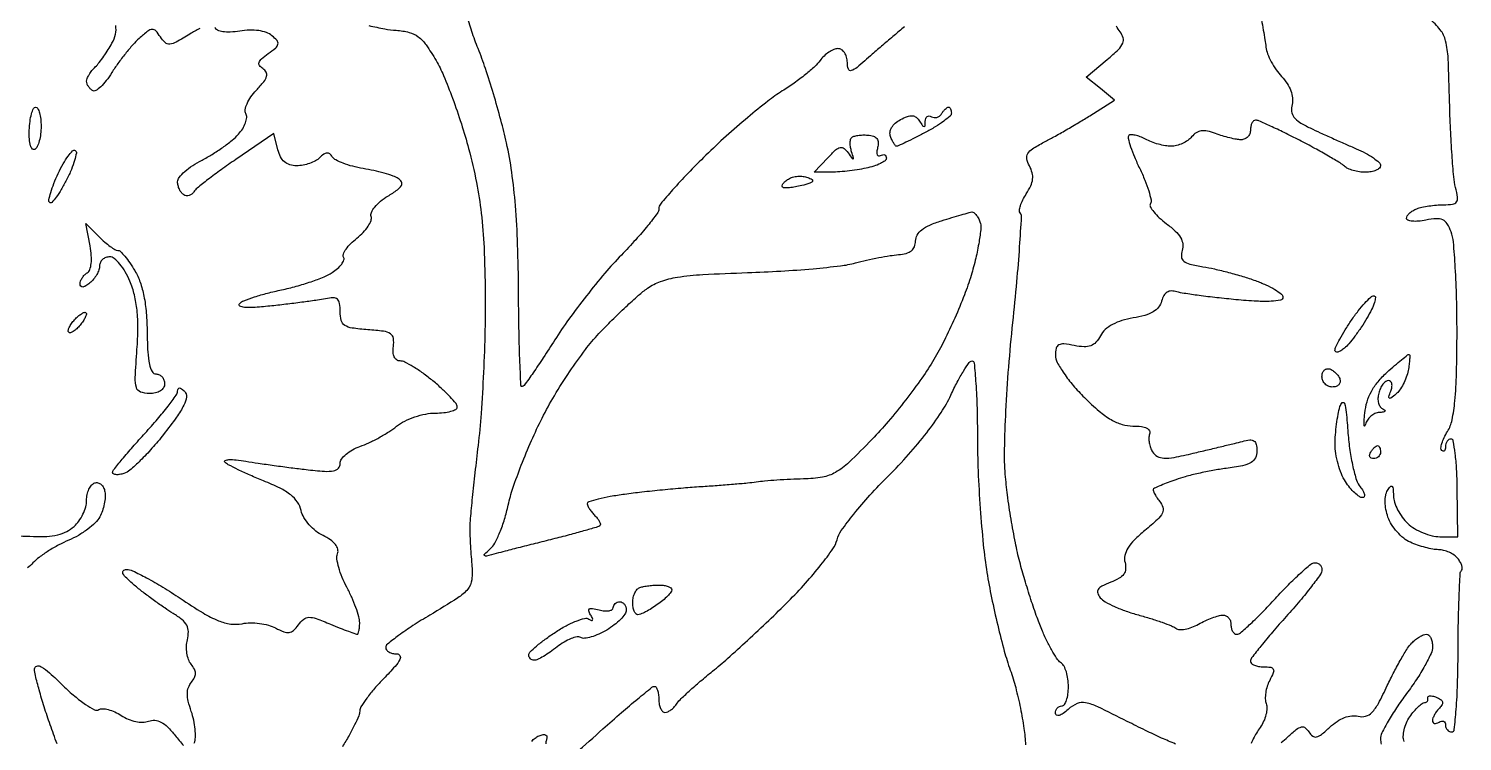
# Model space of a CAD drawing. Extents: x 0 to 102, y 0 to 135.
# Drawn here: x 39.09 to 57.75, y 100.64 to 109.9 of the extents above; entities that cross this region are included whole.
import ezdxf

# ---------------------------------------------------------------- set-up
doc = ezdxf.new("R2010")
doc.units = 0
doc.header["$MEASUREMENT"] = 0

msp = doc.modelspace()

# ---------------------------------------------------------------- linework, layer by layer
for points in [[(50.486892, 109.925754, 0.001656), (50.353851, 109.813278, 0.001645), (50.207967, 109.688283, 0.001907), (50.069936, 109.568306, -0.00559), (49.870595, 109.397598, -0.095927), (49.795699, 109.356124, -0.418235), (49.757966, 109.375663, -0.075329), (49.7448, 109.462556, 0.065283), (49.735755, 109.531539, 0.084641), (49.709226, 109.589437, 0.101239), (49.66961, 109.627889, 0.143139), (49.622697, 109.6416, 0.100797), (49.567949, 109.63045, 0.047057), (49.503989, 109.59585, 0.044003), (49.441378, 109.545439, 0.046961), (49.390047, 109.485854, -0.054707), (49.322941, 109.410349, -0.014537), (49.200143, 109.305684, -0.014565), (49.052652, 109.194109, -0.01453), (48.8988, 109.091217, 0.026047), (48.7112, 108.959406, 0.008615), (48.449759, 108.747213, 0.008552), (48.167498, 108.501581, 0.009608), (47.90475, 108.255605, 0.007765), (47.669731, 108.019743, 0.01146), (47.471572, 107.804959, 0.006854), (47.313522, 107.620533, 0.175475), (47.2914, 107.55944, -0.162361), (47.271378, 107.499407, -0.00904), (47.148505, 107.341709, -0.01318), (46.991315, 107.157471, -0.009211), (46.80495, 106.957872, 0.016372), (46.591087, 106.722145, 0.009545), (46.349564, 106.426495, 0.009537), (46.118751, 106.120858, 0.015908), (45.9378, 105.854037, -0.004352), (45.788819, 105.623041, -0.006854), (45.656505, 105.427644, -0.002388), (45.540084, 105.262379, -0.212444), (45.5148, 105.247441, -0.43534), (45.497501, 105.262196, -0.001147), (45.483177, 105.610524, -0.005329), (45.471867, 106.012207, -0.003179), (45.466546, 106.490328, 0.007152), (45.455034, 107.093751, 0.011914), (45.425974, 107.601202, 0.014006), (45.378414, 108.035633, 0.020385), (45.310254, 108.4149, 0.011095), (45.236792, 108.714092, 0.00734), (45.139797, 109.054423, 0.007388), (45.035742, 109.382537, 0.014215), (44.941088, 109.6416, -0.013156), (44.858415, 109.866394, -0.014703), (44.790937, 110.087104, -0.014105)], [(41.319926, 109.904062, 0.019846), (41.191568, 109.831608, -0.01054), (41.011865, 109.725714, -0.103852), (40.928543, 109.699532, -0.212479), (40.868648, 109.719463, -0.065655), (40.80599, 109.793898, 0.0391), (40.746613, 109.872535, 0.233615), (40.700418, 109.891356, 0.151166), (40.644409, 109.869493, 0.014557), (40.531421, 109.774066, 0.028109), (40.449065, 109.691504, 0.013084), (40.351378, 109.575943, 0.012915), (40.254893, 109.448967, 0.017597), (40.175043, 109.329389, -0.026025), (40.102875, 109.225162, -0.041168), (40.029643, 109.144949, -0.049889), (39.965201, 109.096075, -0.282891), (39.923974, 109.096166, -0.061387), (39.894377, 109.119914, -0.051167), (39.869329, 109.151548, -0.053272), (39.852275, 109.185879, -0.088883), (39.8466, 109.21755, -0.104503), (39.854197, 109.253503, -0.032241), (39.879952, 109.302857, -0.030679), (39.916686, 109.35578, -0.029333), (39.960139, 109.404653, 0.029067), (40.010995, 109.461792, 0.01339), (40.070681, 109.541559, 0.013211), (40.129152, 109.629042, 0.017844), (40.177015, 109.71128, 0.065839), (40.221655, 109.829908, 0.094167), (40.226211, 109.941962, 0.060959)], [(41.247099, 100.613177, 0.084191), (41.261871, 100.686646, 0.030817), (41.258556, 100.79293, 0.029502), (41.2405, 100.910975, 0.031175), (41.20888, 101.023865, -0.024367), (41.169767, 101.156531, -0.060691), (41.158005, 101.256817, -0.082913), (41.17173, 101.336801, -0.089573), (41.210594, 101.405624, 0.05769), (41.250118, 101.466284, 0.12007), (41.262535, 101.520984, 0.116847), (41.248515, 101.576258, 0.052969), (41.206916, 101.638808, -0.087695), (41.17276, 101.698771, -0.047763), (41.151949, 101.781169, -0.045636), (41.146446, 101.871682, -0.053907), (41.158257, 101.956604, 0.064773), (41.170586, 102.061912, 0.122087), (41.149065, 102.144201, 0.098832), (41.087356, 102.218093, 0.033017), (40.97155, 102.299371, -0.013545), (40.86274, 102.369584, -0.006922), (40.729862, 102.463243, -0.006873), (40.59551, 102.563602, -0.010253), (40.4811, 102.655332, -0.013892), (40.367989, 102.755363, -0.08046), (40.319371, 102.818223, -0.327677), (40.324122, 102.853062, -0.197437), (40.364147, 102.870558, -0.117401), (40.445775, 102.853031, -0.011554), (40.626404, 102.761654, -0.014093), (40.838861, 102.640112, -0.010722), (41.064768, 102.495549, 0.011004), (41.361964, 102.305602, 0.039413), (41.562969, 102.204028, 0.062724), (41.721159, 102.161296, 0.084185), (41.869335, 102.165657, -0.047917), (41.975729, 102.176508, -0.033313), (42.09638, 102.169172, -0.033701), (42.212352, 102.146302, -0.057392), (42.304117, 102.109997, 0.029593), (42.411718, 102.060358, 0.126), (42.481433, 102.051783, 0.153235), (42.539084, 102.078391, 0.050773), (42.602132, 102.148442, -0.061413), (42.672225, 102.223074, -0.168703), (42.738915, 102.248163, -0.093739), (42.831546, 102.233085, -0.011871), (43.021011, 102.159154, 0.003364), (43.143973, 102.108746, 0.004944), (43.252766, 102.066244, 0.002431), (43.345514, 102.031578, 0.088435), (43.367832, 102.0276, 0.314852), (43.380266, 102.036292, 0.034954), (43.390409, 102.071458, 0.032574), (43.39749, 102.119676, 0.020173), (43.3998, 102.176903, 0.068855), (43.389035, 102.254701, 0.018275), (43.350532, 102.374272, 0.01818), (43.296278, 102.508377, 0.017806), (43.232079, 102.639137, -0.025635), (43.171333, 102.76792, -0.029738), (43.127423, 102.896101, -0.03092), (43.103906, 103.007113, -0.129045), (43.111328, 103.074471, 0.156517), (43.114634, 103.133558, 0.105207), (43.084123, 103.194484, 0.074537), (43.019517, 103.254441, 0.037609), (42.923077, 103.310187, -0.05601), (42.828927, 103.369322, -0.044639), (42.742101, 103.45217, -0.045988), (42.674516, 103.545311, -0.076684), (42.638408, 103.635, 0.092045), (42.590178, 103.744992, 0.076286), (42.502971, 103.838773, 0.053023), (42.363082, 103.927157, 0.019223), (42.148285, 104.022846, -0.007745), (41.974891, 104.095369, -0.010054), (41.818447, 104.167447, -0.007986), (41.690439, 104.23212, -0.084953), (41.644254, 104.26747, -0.529175), (41.649054, 104.288402, -0.083403), (41.698915, 104.298796, -0.036389), (41.79359, 104.29561, -0.015494), (41.9193, 104.278231, 0.005211), (42.08044, 104.252567, 0.002465), (42.288764, 104.222659, 0.002442), (42.507088, 104.1935, 0.003451), (42.70185, 104.169821, 0.009955), (42.939808, 104.147344, 0.062966), (43.061095, 104.153596, 0.165481), (43.122, 104.187285, 0.186506), (43.146, 104.249388, -0.158426), (43.164349, 104.305845, -0.058842), (43.22172, 104.367922, -0.05082), (43.305138, 104.425687, -0.042197), (43.403771, 104.469708, 0.02631), (43.518349, 104.516542, 0.015505), (43.650135, 104.583759, 0.015488), (43.777971, 104.659286, 0.025483), (43.88048, 104.731784, -0.051284), (43.985522, 104.798232, -0.033031), (44.118588, 104.853791, -0.032949), (44.258433, 104.891534, -0.049475), (44.384109, 104.904, 0.026046), (44.493201, 104.909687, 0.041198), (44.585172, 104.927042, 0.049941), (44.650184, 104.952157, 0.282781), (44.6688, 104.982441, 0.173378), (44.653195, 105.026092, 0.015879), (44.576158, 105.114203, 0.019044), (44.474226, 105.21555, 0.013766), (44.353424, 105.320841, 0.016156), (44.224398, 105.420373, 0.019816), (44.097514, 105.504437, 0.018648), (43.987135, 105.565919, 0.118276), (43.925107, 105.5808, -0.156218), (43.881236, 105.59485, -0.131886), (43.850131, 105.632639, -0.093406), (43.835339, 105.693047, -0.048046), (43.838632, 105.77115, 0.072241), (43.838, 105.875239, 0.214296), (43.800209, 105.933875, 0.112169), (43.710867, 105.966759, 0.014262), (43.50555, 105.987514, -0.016029), (43.300497, 106.008976, -0.110729), (43.206309, 106.044095, -0.186688), (43.160658, 106.107474, -0.063858), (43.146, 106.221776, 0.036329), (43.138159, 106.329557, 0.176841), (43.109526, 106.382558, 0.191258), (43.055046, 106.402289, 0.043513), (42.95565, 106.390561, -0.01451), (42.850571, 106.371938, -0.00333), (42.672108, 106.346838, -0.00344), (42.465994, 106.32069, -0.003349), (42.2577, 106.297134, -0.009358), (42.039864, 106.278091, -0.034139), (41.901192, 106.278059, -0.104183), (41.839151, 106.295607, -0.509164), (41.8347, 106.325952, -0.101156), (41.892999, 106.363559, -0.013661), (42.030807, 106.412921, -0.015294), (42.199562, 106.462555, -0.012347), (42.383499, 106.505773, 0.015776), (42.575458, 106.552267, 0.014781), (42.76837, 106.611676, 0.014936), (42.936315, 106.67454, 0.048036), (43.041845, 106.730023, 0.035665), (43.112853, 106.784154, 0.053329), (43.165507, 106.841635, 0.068878), (43.193835, 106.8938, 0.23244), (43.19019, 106.931342, -0.24466), (43.187227, 106.971473, -0.052057), (43.222544, 107.034576, -0.043381), (43.283617, 107.106944, -0.029162), (43.364649, 107.178709, 0.035998), (43.446266, 107.253005, 0.045656), (43.509473, 107.332934, 0.052644), (43.547223, 107.406763, 0.174871), (43.548362, 107.460433, -0.199234), (43.551953, 107.512918, -0.057114), (43.597246, 107.582697, -0.047857), (43.67143, 107.656871, -0.035268), (43.766098, 107.724337, 0.016912), (43.890872, 107.806529, 0.104722), (43.942655, 107.862584, 0.263723), (43.943645, 107.908823, 0.131484), (43.902172, 107.952831, 0.055557), (43.834948, 107.984691, 0.013865), (43.718772, 108.021118, 0.013996), (43.582717, 108.055588, 0.013657), (43.443831, 108.082705, -0.022281), (43.309221, 108.111406, -0.026852), (43.18601, 108.150645, -0.027136), (43.087927, 108.194007, -0.134806), (43.043773, 108.234203, 0.084179), (43.009905, 108.271877, 0.185409), (42.973544, 108.283282, 0.139906), (42.931417, 108.268346, 0.04169), (42.878803, 108.223843, -0.073097), (42.824648, 108.183567, -0.038681), (42.747932, 108.149656, -0.037478), (42.662382, 108.126535, -0.047295), (42.580792, 108.1188, -0.069815), (42.490615, 108.131453, -0.106998), (42.421325, 108.168589, -0.100097), (42.37056, 108.233183, -0.05522), (42.3354, 108.327672), (42.282976, 108.536544), (41.789135, 108.201183, 0.006425), (41.596092, 108.066433, 0.008591), (41.424675, 107.938956, 0.006322), (41.285051, 107.828506, 0.084026), (41.241901, 107.779431, -0.08998), (41.215533, 107.750146, -0.095347), (41.181058, 107.732715, -0.099757), (41.143893, 107.729766, -0.108901), (41.109754, 107.741713, -0.092492), (41.079596, 107.769141, -0.053027), (41.054134, 107.811393, -0.050503), (41.036842, 107.86099, -0.058707), (41.031, 107.910573, -0.174014), (41.05141, 107.967442, -0.038723), (41.124192, 108.043019, -0.035798), (41.226793, 108.121872, -0.027953), (41.34825, 108.192678, 0.01992), (41.481172, 108.267335, 0.015944), (41.618232, 108.357813, 0.016232), (41.739771, 108.44979, 0.038845), (41.821838, 108.527467, 0.043763), (41.877265, 108.60072, 0.053713), (41.914787, 108.677814, 0.063123), (41.930274, 108.747215, 0.163188), (41.918724, 108.796532, -0.190582), (41.909514, 108.848045, -0.05577), (41.934605, 108.926066, -0.047286), (41.985226, 109.015081, -0.035669), (42.05627, 109.102419, 0.018913), (42.151611, 109.211923, 0.096126), (42.189264, 109.283049, 0.200465), (42.183917, 109.336093, 0.131009), (42.141117, 109.381424, -0.091783), (42.096516, 109.421874, -0.251133), (42.089991, 109.462557, -0.134031), (42.122351, 109.509905, -0.023448), (42.208631, 109.576576, 0.020189), (42.307458, 109.651922, 0.168334), (42.336224, 109.699319, 0.235074), (42.32445, 109.745468, 0.041649), (42.258831, 109.809862, 0.090005), (42.186219, 109.850783, 0.047778), (42.085557, 109.875223, 0.042214), (41.966754, 109.88216, 0.033719), (41.83899, 109.870184, -0.026149), (41.716358, 109.856815, -0.051037), (41.618206, 109.861302, -0.071344), (41.549364, 109.881855, -0.207003), (41.516936, 109.918091, 0.287088)], [(43.518499, 109.940754, 0.010275), (43.726552, 109.898534, 0.028111), (43.87539, 109.880066, -0.046018), (44.043249, 109.853112, -0.099822), (44.160341, 109.796525, -0.077821), (44.263643, 109.689203, -0.020226), (44.393451, 109.486922, -0.032789), (44.491416, 109.291427, -0.01123), (44.607994, 108.99658, -0.011108), (44.72241, 108.664543, -0.01261), (44.81687, 108.341424, -0.015251), (44.918925, 107.902979, -0.020776), (44.982248, 107.502056, -0.018013), (45.017598, 107.05599, -0.008122), (45.033339, 106.4691, -0.008578), (45.030141, 105.983234, -0.005857), (45.01057, 105.431428, -0.005904), (44.979174, 104.899694, -0.01185), (44.939496, 104.481, 0.001874), (44.898975, 104.128449, 0.002408), (44.86449, 103.803936, 0.001844), (44.837903, 103.531737, 0.020825), (44.832266, 103.4235, 0.012039), (44.833449, 103.337087, 0.003995), (44.839245, 103.210491, 0.003975), (44.847908, 103.070248, 0.004511), (44.858493, 102.935962, -0.046667), (44.857379, 102.736196, -0.149312), (44.806647, 102.614607, -0.078625), (44.677107, 102.500498, -0.007291), (44.31234, 102.276534, 0.00972), (44.092321, 102.139968, 0.014701), (43.906853, 102.011898, 0.009362), (43.759933, 101.899636, 0.228772), (43.7382, 101.854622, 0.173343), (43.749223, 101.823783, 0.093522), (43.78052, 101.797541, 0.073855), (43.827154, 101.779786, 0.054142), (43.882269, 101.7738, -0.269741), (43.923028, 101.750086, -0.25594), (43.92379, 101.701863, -0.061499), (43.859328, 101.609273, -0.01062), (43.713069, 101.452983, 0.014967), (43.593103, 101.322534, 0.019521), (43.491823, 101.195896, 0.017449), (43.4166, 101.086099, 0.142392), (43.3998, 101.028302, -0.100309), (43.387658, 100.968387, -0.013244), (43.3338, 100.849824, -0.014928), (43.261151, 100.711203, -0.012013), (43.175119, 100.566569, -0.03016)], [(54.014592, 100.600307, -0.004139), (53.834632, 100.679302, -0.007085), (53.622419, 100.778195, -0.004948), (53.385844, 100.89545, 0.005395), (53.002821, 101.084864, 0.062078), (52.843933, 101.138307, 0.15413), (52.734077, 101.126687, 0.081261), (52.617706, 101.051538, -0.028346), (52.551963, 100.998495, -0.079356), (52.499177, 100.97209, -0.199597), (52.466711, 100.974973, -0.27897), (52.452, 100.999288, -0.085274), (52.45841, 101.036601, -0.093604), (52.476851, 101.068297, -0.100386), (52.504329, 101.089495, -0.114747), (52.5366, 101.097, 0.251914), (52.569095, 101.114481, 0.064068), (52.596349, 101.170087, 0.049716), (52.615041, 101.250497, 0.032276), (52.6212, 101.345807, 0.033928), (52.614448, 101.445199, 0.03895), (52.594292, 101.538157, 0.042614), (52.564873, 101.612555, 0.139771), (52.529599, 101.651227, -0.105104), (52.485148, 101.693731, -0.01631), (52.419519, 101.797092, -0.017563), (52.34936, 101.926134, -0.014477), (52.28349, 102.068289, -0.015327), (52.214331, 102.244344, -0.006725), (52.133083, 102.481388, -0.006648), (52.053537, 102.735421, -0.008848), (51.988432, 102.968419, -0.014647), (51.931119, 103.218273, -0.008149), (51.875211, 103.525691, -0.008122), (51.828721, 103.838901, -0.013011), (51.800371, 104.107666, -0.024888), (51.790863, 104.432013, -0.007334), (51.80834, 104.929348, -0.007196), (51.845039, 105.500331, -0.006799), (51.898708, 106.080939, 0.003752), (51.950981, 106.611159, 0.005956), (51.986914, 107.065917, 0.001814), (52.011809, 107.458588, 0.214471), (51.99418, 107.50502, -0.231827), (51.983128, 107.53731, -0.045886), (51.996707, 107.598749, -0.040012), (52.027513, 107.673862, -0.027719), (52.073518, 107.753359, 0.036901), (52.130913, 107.85687, 0.08009), (52.155328, 107.944183, 0.091321), (52.149563, 108.027234, 0.06006), (52.114694, 108.116755, -0.069561), (52.080309, 108.210229, -0.192656), (52.091748, 108.278069, -0.117794), (52.1538, 108.340519, -0.01949), (52.302529, 108.424713, 0.007888), (52.431358, 108.493745, 0.003942), (52.592239, 108.584916, 0.003912), (52.757335, 108.681932, 0.005759), (52.90068, 108.769941), (53.22246, 108.972642), (53.038386, 109.121696), (52.854311, 109.270751), (53.127224, 109.500392, 0.015866), (53.271047, 109.629422, 0.093862), (53.3296, 109.711325, 0.183378), (53.334588, 109.781704, 0.100525), (53.293167, 109.858923, -0.078956), (53.247645, 109.935709, -0.148828)], [(55.133232, 110.017168, -0.003243), (55.157158, 109.881895, -0.003279), (55.177775, 109.755765, -0.008038), (55.190835, 109.662681, 0.061982), (55.212717, 109.57594, 0.029891), (55.260642, 109.471634, 0.029086), (55.324349, 109.3674, 0.036873), (55.395333, 109.279705, -0.043091), (55.467723, 109.187969, -0.056225), (55.516071, 109.092695, -0.063715), (55.537798, 108.999904, -0.089873), (55.53132, 108.91541, 0.093812), (55.525116, 108.825251, 0.135434), (55.555156, 108.751671, 0.090933), (55.630093, 108.684258, 0.026511), (55.766955, 108.609806, 0.00368), (55.897189, 108.548837, 0.001992), (56.058282, 108.475637, 0.001984), (56.222892, 108.402413, 0.003131), (56.36475, 108.34104, -0.02144), (56.486262, 108.2831, -0.0301), (56.588808, 108.220512, -0.03032), (56.663525, 108.161463, -0.213503), (56.682, 108.120169, -0.210652), (56.667507, 108.087295, -0.081254), (56.624842, 108.059453, -0.061861), (56.561914, 108.040506, -0.04225), (56.48742, 108.0342, -0.035669), (56.40703, 108.039942, -0.033338), (56.326389, 108.057069, -0.035074), (56.256893, 108.082125, -0.088559), (56.21247, 108.11205, 0.056148), (56.156595, 108.155173, 0.005289), (56.007286, 108.243568, 0.006723), (55.826203, 108.344981, 0.005241), (55.626833, 108.45045, 0.004932), (55.428471, 108.550275, 0.007081), (55.250664, 108.634464, 0.004094), (55.099804, 108.701808, 0.103284), (55.055783, 108.711, 0.185458), (55.030669, 108.701353, 0.090005), (55.009324, 108.673723, 0.069851), (54.994855, 108.63266, 0.049865), (54.99, 108.5841, -0.094596), (54.980753, 108.535661, -0.09679), (54.954341, 108.494477, -0.098919), (54.914928, 108.466908, -0.103665), (54.868607, 108.4572, -0.044021), (54.807696, 108.462573, -0.01516), (54.721053, 108.480704, -0.01493), (54.62624, 108.506584, -0.016752), (54.536761, 108.537215, 0.035762), (54.430896, 108.569017, 0.089009), (54.350411, 108.572462, 0.110581), (54.284567, 108.548051, 0.075837), (54.224794, 108.494915, -0.067345), (54.173876, 108.448085, -0.044524), (54.104808, 108.40853, -0.044296), (54.029272, 108.38159, -0.063598), (53.958879, 108.3726, -0.043321), (53.883602, 108.379134, -0.023282), (53.792573, 108.399465, -0.023013), (53.701026, 108.429022, -0.033281), (53.623593, 108.464054, 0.0293), (53.554884, 108.4958, 0.04024), (53.489764, 108.515502, 0.045639), (53.436435, 108.522048, 0.206962), (53.40797, 108.51077, 0.26633), (53.398565, 108.476088, 0.015477), (53.430808, 108.366726, 0.020146), (53.480765, 108.233171, 0.013153), (53.548541, 108.083233, -0.01596), (53.616216, 107.93125, -0.022372), (53.666078, 107.791302, -0.019687), (53.696651, 107.675522, -0.195529), (53.688447, 107.626971, 0.267224), (53.68718, 107.586527, 0.045857), (53.731124, 107.519827, 0.039356), (53.8033, 107.4428, 0.025655), (53.897488, 107.365388, -0.029114), (54.012411, 107.269598, -0.071789), (54.080813, 107.184036, -0.100778), (54.108919, 107.102033, -0.109597), (54.101434, 107.018162, 0.096181), (54.091754, 106.934766, 0.211047), (54.121492, 106.879307, 0.108034), (54.201961, 106.840697, 0.01769), (54.372418, 106.806718, -0.016142), (54.521313, 106.777516, -0.008396), (54.705082, 106.732012, -0.00834), (54.892376, 106.678923, -0.012583), (55.05345, 106.625893, -0.020435), (55.191183, 106.570229, -0.029537), (55.307382, 106.509142, -0.029339), (55.392542, 106.450667, -0.231618), (55.413, 106.408872, -0.359366), (55.382538, 106.371962, -0.03507), (55.259056, 106.356984, -0.026704), (55.070483, 106.357512, -0.00931), (54.79965, 106.377812, -0.004602), (54.553528, 106.403162, -0.005436), (54.321238, 106.43181, -0.004783), (54.125809, 106.459978, -0.033873), (54.032313, 106.480928, 0.074652), (53.961138, 106.490895, 0.136129), (53.905171, 106.474771, 0.128637), (53.863443, 106.431204, 0.063132), (53.834617, 106.359423, -0.107807), (53.794712, 106.280975, -0.088271), (53.723163, 106.219556, -0.064876), (53.614647, 106.1732, -0.028902), (53.462523, 106.139765, 0.034524), (53.316397, 106.105923, 0.050353), (53.194603, 106.054826, 0.058847), (53.100992, 105.988643, 0.086826), (53.039069, 105.909612, -0.058826), (52.979571, 105.824286, -0.121646), (52.913017, 105.778533, -0.103934), (52.825566, 105.765045, -0.035842), (52.697999, 105.78117, 0.022625), (52.56337, 105.801814, 0.147086), (52.496745, 105.789334, 0.219639), (52.462492, 105.745304, 0.057244), (52.452, 105.65396, 0.125322), (52.475245, 105.562676, 0.025937), (52.562657, 105.42028, 0.025748), (52.684497, 105.261298, 0.021788), (52.828705, 105.106175, 0.018104), (53.021038, 104.929826, 0.043651), (53.178187, 104.817963, 0.05877), (53.319521, 104.755867, 0.074277), (53.460549, 104.7348, -0.027676), (53.570495, 104.72871, -0.086188), (53.641476, 104.708097, -0.171115), (53.674974, 104.67405, -0.200008), (53.676934, 104.62905, 0.084419), (53.667783, 104.579567, 0.046585), (53.672632, 104.518081, 0.044725), (53.68953, 104.454861, 0.053995), (53.716712, 104.399783, 0.124284), (53.778875, 104.341036, 0.119319), (53.862439, 104.317698, 0.056613), (53.995422, 104.328129, 0.009612), (54.244574, 104.381392, 0.000911), (54.43056, 104.425264, 0.00089), (54.617826, 104.47015, 0.000876), (54.782101, 104.51014, 0.003349), (54.88425, 104.535922, -0.037171), (54.981634, 104.553605, -0.172804), (55.036306, 104.540405, -0.1992), (55.065774, 104.497184, -0.051335), (55.0746, 104.411446, -0.11105), (55.054242, 104.320913, -0.154536), (54.99805, 104.260479, -0.08043), (54.886571, 104.219203, -0.015369), (54.67275, 104.183961, 0.01229), (54.50031, 104.156629, 0.009582), (54.31439, 104.11876, 0.009709), (54.142466, 104.076775, 0.023148), (54.0171, 104.037277, 0.004331), (53.917466, 103.999754, 0.005856), (53.8281, 103.964004, 0.004057), (53.753947, 103.93262, 0.062411), (53.730094, 103.918543, 0.307711), (53.72413, 103.900298, 0.043076), (53.739142, 103.861265, 0.03703), (53.767522, 103.812529, 0.022854), (53.807525, 103.75958, -0.101711), (53.850767, 103.67851, -0.190175), (53.844287, 103.605547, -0.090904), (53.779596, 103.519698, -0.01359), (53.615922, 103.377139, 0.022879), (53.477574, 103.252048, 0.058935), (53.393805, 103.146787, 0.08598), (53.355574, 103.051874, 0.117323), (53.357614, 102.960011, -0.081997), (53.365413, 102.875609, -0.140508), (53.341306, 102.809704, -0.107958), (53.279897, 102.755204, -0.036881), (53.171378, 102.704506, 0.023675), (53.057499, 102.654921, 0.132139), (53.007923, 102.611372, 0.236181), (53.001933, 102.563094, 0.0883), (53.036612, 102.502043, 0.093198), (53.098439, 102.450784, 0.0208), (53.221562, 102.389052, 0.020899), (53.372037, 102.328711, 0.018849), (53.532258, 102.278817, -0.008846), (53.69172, 102.232637, -0.010638), (53.839853, 102.183407, -0.009425), (53.962416, 102.137138, -0.067614), (54.017349, 102.10606, 0.156557), (54.064621, 102.089377, 0.051028), (54.139328, 102.094861, 0.045042), (54.226348, 102.118503, 0.037563), (54.313449, 102.15849, -0.017977), (54.402086, 102.203462, -0.017988), (54.493709, 102.241941, -0.018142), (54.575918, 102.269674, -0.065277), (54.63045, 102.278402, -0.120263), (54.670776, 102.269763, -0.103836), (54.705136, 102.243243, -0.094731), (54.728199, 102.202738, -0.082366), (54.7362, 102.1545, 0.058057), (54.741855, 102.105965, 0.077224), (54.758558, 102.064877, 0.095998), (54.783278, 102.037346, 0.163361), (54.812311, 102.0276, 0.181415), (54.858352, 102.044873, 0.007562), (54.990984, 102.164282, 0.012248), (55.145212, 102.314611, 0.00831), (55.31368, 102.4929, -0.009905), (55.483206, 102.671166, -0.014256), (55.6407, 102.821518, -0.009945), (55.776095, 102.938793, -0.17524), (55.829769, 102.9582, -0.100851), (55.864431, 102.951137, -0.098353), (55.893918, 102.931045, -0.097507), (55.913672, 102.901039, -0.097254), (55.9206, 102.865756, -0.157016), (55.902277, 102.808847, -0.007835), (55.783918, 102.649429, -0.011981), (55.633568, 102.462849, -0.008326), (55.4553, 102.259139, 0.006333), (55.276999, 102.057023, 0.009439), (55.126682, 101.875388, 0.005052), (55.005135, 101.719536, 0.164523), (54.99, 101.674783, 0.223478), (55.00264, 101.647915, 0.076215), (55.040577, 101.625216, 0.05797), (55.096246, 101.609734, 0.03888), (55.162177, 101.6046, -0.03388), (55.253872, 101.59838, -0.259968), (55.287118, 101.573412, -0.207968), (55.287481, 101.527344, -0.022302), (55.240262, 101.428789, 0.045814), (55.207864, 101.352124, 0.039989), (55.188144, 101.267269, 0.042022), (55.182978, 101.187166, 0.086923), (55.194968, 101.125816, -0.106035), (55.204621, 101.06409, -0.048011), (55.192159, 100.982794, -0.044584), (55.161811, 100.89622, -0.046219), (55.116883, 100.817502, 0.015612), (55.068306, 100.743325, 0.018479), (55.027272, 100.670243, 0.017578), (54.997413, 100.606738, 0.101436)], [(56.988947, 100.633939, -0.100497), (56.977838, 100.700214, -0.049003), (56.989187, 100.785586, -0.045856), (57.019118, 100.875382, -0.049446), (57.064347, 100.955824, -0.020959), (57.11808, 101.026079, -0.027232), (57.173268, 101.085404, -0.026969), (57.223079, 101.12849, -0.166311), (57.254679, 101.1393, 0.105116), (57.276685, 101.143978, 0.137818), (57.292425, 101.157044, 0.13454), (57.299291, 101.176666, 0.098025), (57.296365, 101.199705, -0.280784), (57.300549, 101.217926, -0.179091), (57.320794, 101.227536, -0.080557), (57.358649, 101.224805, -0.033419), (57.407801, 101.209622, -0.050736), (57.463741, 101.181362, -0.181026), (57.487402, 101.14981, -0.204584), (57.483047, 101.113182, -0.065964), (57.449087, 101.068847, 0.035955), (57.414536, 101.028935, 0.033937), (57.385322, 100.983734, 0.035782), (57.365076, 100.940099, 0.090969), (57.3588, 100.905887, 0.145335), (57.365718, 100.882588, 0.191549), (57.383651, 100.869921, 0.134746), (57.410999, 100.87078, 0.063658), (57.4434, 100.8855, -0.082592), (57.475726, 100.898741, -0.161196), (57.503149, 100.896109, -0.182303), (57.521377, 100.878221, -0.108972), (57.528, 100.848193, 0.088513), (57.534103, 100.813985, 0.094834), (57.551616, 100.784918, 0.09998), (57.577725, 100.765472, 0.110664), (57.608394, 100.7586, 0.383112), (57.641931, 100.788717, 0.006781), (57.666561, 101.050582, 0.012722), (57.68458, 101.379203, 0.006801), (57.690979, 101.785885, -0.003957), (57.694967, 102.18279, -0.006189), (57.705328, 102.524207, -0.002147), (57.719105, 102.817062, -0.185612), (57.736751, 102.856751, 0.206871), (57.74663, 102.881673, 0.070426), (57.739851, 102.920881, 0.055796), (57.718982, 102.967203, 0.039509), (57.686107, 103.013866, 0.068181), (57.638683, 103.057336, 0.044554), (57.574071, 103.094049, 0.044227), (57.503227, 103.119051, 0.062802), (57.437022, 103.1274, -0.044997), (57.362806, 103.134093, -0.01931), (57.265591, 103.155677, -0.018922), (57.163129, 103.186804, -0.023693), (57.070892, 103.223661, -0.063244), (56.984125, 103.277318, -0.040399), (56.898132, 103.359201, -0.040142), (56.825632, 103.454792, -0.058369), (56.779452, 103.549899, -0.037277), (56.752738, 103.64995, -0.042667), (56.742749, 103.748415, -0.047449), (56.74959, 103.834838, -0.097977), (56.773945, 103.897788, -0.0354), (56.810992, 103.948042, -0.423743), (56.832662, 103.949412, -0.194732), (56.846701, 103.920177, -0.01403), (56.849905, 103.828646, 0.077958), (56.863697, 103.744529, 0.040085), (56.905208, 103.645868, 0.038598), (56.965401, 103.548901, 0.047053), (57.036352, 103.469096, 0.053174), (57.124368, 103.403046, 0.036767), (57.235813, 103.347271, 0.037115), (57.352312, 103.309138, 0.060608), (57.455365, 103.2966), (57.689226, 103.2966), (57.680624, 103.9311, 0.010648), (57.672142, 104.174367, 0.017558), (57.653396, 104.379216, 0.011719), (57.62893, 104.541302, 0.364334), (57.600011, 104.5656, 0.13596), (57.57255, 104.557992, 0.100323), (57.549153, 104.536607, 0.086631), (57.533405, 104.504619, 0.071284), (57.528, 104.4669, -0.049101), (57.524599, 104.432353, -0.146861), (57.513589, 104.411604, -0.260425), (57.497516, 104.406952, -0.140313), (57.47894, 104.41726, -0.22929), (57.467928, 104.448933, -0.044367), (57.480612, 104.50998, -0.03912), (57.509747, 104.584714, -0.027253), (57.553522, 104.66401, 0.09011), (57.613165, 104.813693, 0.025994), (57.649903, 105.061024, 0.018078), (57.671275, 105.420792, 0.005687), (57.677642, 105.959934, 0.006456), (57.672211, 106.395287, 0.008319), (57.655405, 106.794938, 0.006577), (57.63145, 107.127918, 0.0697), (57.60127, 107.260301, 0.047663), (57.549958, 107.364239, 0.147221), (57.491937, 107.415604, 0.126721), (57.40955, 107.430611, 0.03138), (57.272409, 107.412032, -0.026599), (57.175798, 107.398002, -0.045573), (57.094428, 107.398007, -0.061909), (57.03791, 107.410337, -0.318216), (57.0204, 107.435064, -0.147264), (57.029987, 107.466907, -0.058935), (57.059709, 107.502011, -0.051515), (57.103021, 107.534769, -0.044578), (57.154219, 107.559849, -0.038487), (57.220502, 107.57959, -0.016464), (57.311519, 107.596116, -0.016177), (57.410148, 107.607441, -0.020498), (57.501791, 107.6112, 0.03225), (57.620403, 107.618858, 0.21145), (57.670158, 107.649071, 0.190198), (57.684222, 107.70849, 0.025608), (57.658916, 107.836819, -0.038499), (57.635639, 107.973283, -0.005486), (57.612638, 108.256574, -0.006214), (57.593235, 108.592989, -0.005264), (57.580893, 108.948945, 0.004614), (57.562, 109.515122, 0.049465), (57.529649, 109.742333, 0.108439), (57.458742, 109.886785, 0.056387), (57.316141, 110.029498, 0.023895)], [(46.206742, 100.482892, 0.004998), (46.565479, 100.797559, -0.004048), (46.806298, 101.009605, -0.006276), (47.017876, 101.188285, -0.002327), (47.201606, 101.338109, -0.171513), (47.237514, 101.3508, -0.26184), (47.258242, 101.339146, -0.059599), (47.275571, 101.301098, -0.046936), (47.287483, 101.246423, -0.030187), (47.2914, 101.1816, 0.045554), (47.297313, 101.116836, 0.065465), (47.315016, 101.062102, 0.085476), (47.341079, 101.025137, 0.199107), (47.371796, 101.0124, 0.105371), (47.407488, 101.020006, 0.050121), (47.448449, 101.043464, 0.046572), (47.488009, 101.077696, 0.048853), (47.519846, 101.11815, -0.058123), (47.567716, 101.176714, -0.007429), (47.686332, 101.288235, -0.008612), (47.831919, 101.416567, -0.007075), (47.991604, 101.548661, 0.012013), (48.186806, 101.713408, 0.004757), (48.447334, 101.948693, 0.004705), (48.723958, 102.208185, 0.005881), (48.975557, 102.454422, 0.013028), (49.201627, 102.693063, 0.015584), (49.401364, 102.929655, 0.014386), (49.556406, 103.137371, 0.091888), (49.610858, 103.256363, -0.094225), (49.666429, 103.376327, -0.013798), (49.829296, 103.590884, -0.01518), (50.038872, 103.836076, -0.012504), (50.276605, 104.084902, 0.014796), (50.542693, 104.365972, 0.017282), (50.777705, 104.648484, 0.018829), (50.967109, 104.912862, 0.038002), (51.091711, 105.13665, -0.012175), (51.175279, 105.306849, -0.018387), (51.256963, 105.450331, -0.013486), (51.330155, 105.561735, -0.245392), (51.366661, 105.5808, -0.388132), (51.394867, 105.555021, -0.00477), (51.416297, 105.288798, -0.010995), (51.431967, 104.967901, -0.006615), (51.43714, 104.58675, 0.010285), (51.446263, 104.150557, 0.00726), (51.473706, 103.661041, 0.00733), (51.51362, 103.193595, 0.015293), (51.561141, 102.8313, 0.01052), (51.621642, 102.50264, 0.007953), (51.701359, 102.144454, 0.008049), (51.787033, 101.810308, 0.018435), (51.864826, 101.5623, -0.021162), (51.935056, 101.334055, -0.014047), (51.997018, 101.067126, -0.014151), (52.042633, 100.804074, -0.026624), (52.062041, 100.5894, 0.027952)], [(38.970747, 103.306133, -0.009555), (39.1542, 103.299872, 0.026966), (39.327402, 103.299992, 0.046048), (39.470379, 103.32111, 0.055), (39.587601, 103.363709, 0.069389), (39.68295, 103.428523, 0.055403), (39.745587, 103.499289, 0.041175), (39.798528, 103.589325, 0.041998), (39.834694, 103.683888, 0.070453), (39.8466, 103.767962, -0.051605), (39.854452, 103.843833, -0.057271), (39.877664, 103.913726, -0.065168), (39.911856, 103.967635, -0.13727), (39.95235, 103.995493, -0.143752), (39.994693, 103.997366, -0.119725), (40.034809, 103.976498, -0.098924), (40.066522, 103.935265, -0.071543), (40.084562, 103.880007, -0.061654), (40.088065, 103.809403, -0.032016), (40.075943, 103.721858, -0.03127), (40.05171, 103.632253, -0.041212), (40.018061, 103.554625, -0.078027), (39.960792, 103.478842, -0.030821), (39.861109, 103.3938, -0.029582), (39.740097, 103.313557, -0.032663), (39.6143, 103.251061, 0.023771), (39.483964, 103.189173, 0.01886), (39.349342, 103.110556, 0.01924), (39.229868, 103.027983, 0.044415), (39.148755, 102.955101, -0.046914), (39.077299, 102.891537, -0.038844)], [(55.388302, 100.620935, 0.031872), (55.475453, 100.692933, -0.017018), (55.586839, 100.790656, -0.11361), (55.652494, 100.823175, -0.226242), (55.702901, 100.812359, -0.090461), (55.7514, 100.7586, 0.088128), (55.799758, 100.704496, 0.22664), (55.849664, 100.693342, 0.115353), (55.914397, 100.725058, 0.017234), (56.02417, 100.821282, -0.04173), (56.117904, 100.895662, -0.055808), (56.214343, 100.945363, -0.063814), (56.307678, 100.967898, -0.091563), (56.392325, 100.961694, 0.131696), (56.488756, 100.962283, 0.136675), (56.570403, 101.011187, 0.067473), (56.654481, 101.127787, 0.013123), (56.77075, 101.360267, -0.009958), (56.858335, 101.5382, -0.011069), (56.95003, 101.706258, -0.010473), (57.03419, 101.845848, -0.055286), (57.089893, 101.915588, -0.031674), (57.138468, 101.958454, -0.03197), (57.191923, 101.994697, -0.033718), (57.242398, 102.019986, -0.099593), (57.280243, 102.0276, -0.194634), (57.310249, 102.01546, -0.08702), (57.335724, 101.980393, -0.066887), (57.353016, 101.928402, -0.046914), (57.3588, 101.866895, -0.108976), (57.339273, 101.778364, -0.017889), (57.259395, 101.621101, -0.018949), (57.149961, 101.440032, -0.015717), (57.0204, 101.255821, 0.01364), (56.890822, 101.073202, 0.017141), (56.781405, 100.896942, 0.015395), (56.700432, 100.745312, 0.115433), (56.682, 100.666536, 0.079074), (56.692704, 100.599278, 0.028795)], [(39.461723, 100.60462, -0.005003), (39.372843, 100.851068, -0.007175), (39.295097, 101.084291, -0.008791), (39.229444, 101.304426, -0.00753), (39.180471, 101.490621, -0.060608), (39.1698, 101.578326, -0.341709), (39.197954, 101.614711, -0.199173), (39.255584, 101.60662, -0.050929), (39.364775, 101.52626, -0.009951), (39.542609, 101.358545, 0.018466), (39.691995, 101.222389, 0.027955), (39.832372, 101.116497, 0.026759), (39.950142, 101.046401, 0.265203), (40.005519, 101.048346, -0.15427), (40.054118, 101.060623, -0.049532), (40.128482, 101.048801, -0.043983), (40.213654, 101.018235, -0.03691), (40.29759, 100.971697, 0.046117), (40.388365, 100.923526, 0.047573), (40.485502, 100.893412, 0.051636), (40.577345, 100.883977, 0.091655), (40.651907, 100.897823, -0.110971), (40.733206, 100.909725, -0.103982), (40.813905, 100.886268, -0.073173), (40.899814, 100.822812, -0.028854), (40.998181, 100.713078, 0.011524), (41.109176, 100.580275, 0.118019)], [(45.638753, 100.634747, -0.064228), (45.682154, 100.678431, -0.073622), (45.733369, 100.707306, -0.043082), (45.788821, 100.72327, -0.179281), (45.822598, 100.717798, -0.268481), (45.836448, 100.694202, -0.087847), (45.829401, 100.652908, 0.085393), (45.820378, 100.601545, 0.039469)]]:
    msp.add_lwpolyline(points, format="xyb")
for points in [[(39.183508, 108.8802, -0.278074), (39.210852, 108.863718, -0.052131), (39.233575, 108.807113, -0.042475), (39.249258, 108.72673, -0.02695), (39.2544, 108.631393, -0.030509), (39.248355, 108.532424, -0.036429), (39.230267, 108.440758, -0.039469), (39.203938, 108.367849, -0.149033), (39.172245, 108.331811, -0.358157), (39.140895, 108.336046, -0.118324), (39.116365, 108.379579, -0.056099), (39.102277, 108.463931, -0.022751), (39.101353, 108.580618, -0.022274), (39.110802, 108.695427, -0.035264), (39.130132, 108.792198, -0.03932), (39.155321, 108.862015, -0.29459)], [(51.061093, 108.8802, -0.194094), (51.075342, 108.874452, -0.087203), (51.087441, 108.857858, -0.06706), (51.095653, 108.833252, -0.047082), (51.0984, 108.804142, -0.215201), (51.080821, 108.76519, -0.020777), (50.99823, 108.698214, -0.023472), (50.888029, 108.623966, -0.016368), (50.757395, 108.550342, -0.003435), (50.624496, 108.482228, -0.005162), (50.507558, 108.424812, -0.002241), (50.407195, 108.377364, -0.109721), (50.385746, 108.3726, -0.228386), (50.371092, 108.379662, -0.028037), (50.349945, 108.409498, -0.028653), (50.327597, 108.450092, -0.01989), (50.306902, 108.498209, -0.125916), (50.300207, 108.555713, -0.0988), (50.320715, 108.615279, -0.081931), (50.367216, 108.671387, -0.056025), (50.435509, 108.718444, -0.03189), (50.526753, 108.76003, -0.111295), (50.590417, 108.769144, -0.152992), (50.640164, 108.749095, -0.079982), (50.684863, 108.698585, 0.012181), (50.72423, 108.639685, 0.230621), (50.74312, 108.629267, 0.398889), (50.755545, 108.639913, 0.022887), (50.758705, 108.694843, -0.075619), (50.76506, 108.733572, -0.150532), (50.782754, 108.758757, -0.184725), (50.808697, 108.766619, -0.121205), (50.838754, 108.756913, 0.108373), (50.872873, 108.744933, 0.099685), (50.909984, 108.747794, 0.095498), (50.944375, 108.765094, 0.090427), (50.970647, 108.79422, -0.029041), (50.99373, 108.827132, -0.035264), (51.019135, 108.854943, -0.037947), (51.04322, 108.874589, -0.153278)], [(50.011882, 108.517538, -0.061221), (50.084493, 108.50301, -0.149116), (50.128592, 108.471806, -0.158399), (50.146211, 108.422737, -0.071706), (50.138449, 108.354099, 0.038208), (50.128503, 108.299251, 0.112556), (50.133107, 108.261429, 0.25776), (50.150364, 108.246266, 0.194907), (50.17569, 108.250576, -0.079709), (50.205011, 108.262783, -0.157857), (50.229866, 108.260848, -0.184344), (50.246359, 108.245314, -0.113169), (50.2524, 108.218968, -0.23642), (50.235401, 108.185027, -0.044883), (50.17474, 108.147629, -0.039331), (50.089288, 108.113089, -0.027036), (49.988025, 108.087075, -0.012369), (49.871883, 108.06682, -0.00889), (49.74132, 108.049732, -0.008987), (49.61642, 108.037908, -0.019106), (49.519429, 108.0342), (49.315209, 108.0342), (49.491491, 108.223416, -0.017642), (49.592504, 108.324449, -0.129534), (49.652174, 108.356474, -0.232675), (49.701847, 108.345248, -0.069248), (49.756567, 108.286866, 0.003422), (49.809456, 108.213033, 0.322651), (49.821251, 108.209148, 0.410094), (49.826317, 108.218728, 0.003977), (49.80091, 108.300879, -0.035457), (49.787192, 108.357667, -0.041885), (49.782644, 108.412727, -0.046649), (49.786993, 108.458588, -0.150527), (49.801152, 108.485352, -0.127478), (49.829134, 108.501815, -0.031674), (49.88149, 108.513243, -0.030322), (49.945042, 108.519038, -0.026381)], [(39.697921, 108.316422, -0.310908), (39.713053, 108.283273, -0.027861), (39.691036, 108.189385, -0.028541), (39.648601, 108.070598, -0.017893), (39.586269, 107.936798, -0.015078), (39.516079, 107.808893, -0.026732), (39.449632, 107.70868, -0.027364), (39.393336, 107.640979, -0.425097), (39.366125, 107.640475, -0.253342), (39.355913, 107.6748, -0.019741), (39.380083, 107.770829, -0.023149), (39.420807, 107.888824, -0.015409), (39.477777, 108.0201, -0.018605), (39.542616, 108.145421, -0.031081), (39.60734, 108.2449, -0.033087), (39.664492, 108.312055, -0.347906)], [(49.229528, 107.966818, -0.047572), (49.285958, 107.938716, -0.436018), (49.29061, 107.9147, -0.161313), (49.257388, 107.890986, -0.013009), (49.1526, 107.861527, -0.017827), (49.068691, 107.843433, -0.023898), (48.991522, 107.833427, -0.022295), (48.928483, 107.83112, -0.173045), (48.90125, 107.841082, -0.286128), (48.895199, 107.859338, -0.098733), (48.90741, 107.885672, -0.062328), (48.936274, 107.916318, -0.034325), (48.978178, 107.946373, -0.071105), (49.032765, 107.970202, -0.047152), (49.100183, 107.98215, -0.046774), (49.169421, 107.981297, -0.065388)], [(51.364299, 107.517729, -0.203999), (51.388834, 107.511704, -0.057531), (51.418054, 107.484029, -0.047947), (51.446928, 107.441986, -0.034907), (51.470906, 107.390548, -0.117409), (51.482095, 107.306699, -0.015846), (51.458414, 107.129404, -0.017561), (51.415594, 106.917713, -0.013975), (51.355069, 106.692598, -0.020018), (51.268028, 106.439005, -0.011399), (51.143725, 106.139554, -0.01137), (51.004621, 105.843305, -0.018423), (50.871577, 105.598944, -0.020314), (50.715716, 105.358981, -0.01088), (50.505098, 105.075167, -0.010816), (50.277259, 104.794462, -0.01661), (50.066957, 104.562594, -0.009596), (49.764947, 104.262796, -0.059735), (49.590745, 104.132226, -0.089238), (49.421684, 104.071304, -0.035284), (49.174841, 104.047203, 0.005313), (49.005063, 104.040848, 0.004682), (48.828136, 104.03068, 0.004708), (48.668759, 104.018515, 0.014163), (48.5604, 104.006116, -0.011281), (48.446455, 103.992413, -0.002904), (48.261921, 103.975516, -0.002955), (48.051148, 103.958703, -0.003002), (47.8413, 103.944478, 0.005622), (47.611693, 103.927705, 0.003391), (47.339913, 103.902918, 0.003396), (47.070163, 103.874619, 0.005941), (46.84725, 103.847017, 0.010604), (46.660769, 103.817633, 0.01713), (46.503695, 103.783866, 0.011204), (46.379235, 103.749632, 0.331382), (46.3608, 103.724872, 0.113672), (46.367278, 103.696747, 0.029354), (46.390207, 103.655892, 0.02832), (46.422593, 103.61117, 0.025511), (46.46091, 103.56873, -0.031641), (46.496611, 103.5282, -0.051266), (46.520844, 103.48924, -0.069295), (46.53126, 103.457343, -0.272364), (46.52436, 103.438707, -0.099667), (46.49439, 103.422885, -0.002222), (46.336936, 103.377165, -0.004939), (46.15118, 103.326099, -0.003309), (45.9378, 103.271209, 0.000469), (45.711759, 103.214428, 0.000478), (45.487305, 103.157594, 0.000464), (45.292372, 103.107844, 0.00199), (45.1764, 103.077639, -0.005079), (45.049562, 103.04544, -0.229309), (45.023784, 103.050998, -0.46036), (45.022963, 103.06933, -0.009685), (45.099166, 103.137977, 0.094477), (45.157383, 103.211689, 0.022852), (45.223071, 103.353273, 0.022639), (45.284662, 103.525506, 0.020784), (45.332427, 103.707553, -0.028241), (45.393884, 103.928323, -0.010917), (45.502805, 104.226898, -0.010767), (45.635222, 104.54616, -0.013084), (45.77342, 104.839053, -0.018188), (45.933393, 105.129529, -0.013125), (46.131762, 105.441738, -0.013286), (46.336289, 105.72893, -0.027868), (46.513058, 105.938316, -0.008367), (46.682484, 106.111791, -0.007646), (46.862715, 106.284879, -0.00767), (47.028413, 106.434529, -0.024595), (47.144989, 106.526893, -0.071834), (47.315709, 106.615215, -0.044915), (47.534478, 106.669736, -0.025159), (47.864667, 106.704254, -0.005264), (48.445853, 106.729452, 0.006744), (48.878909, 106.749512, 0.007395), (49.298139, 106.780831, 0.006968), (49.655485, 106.817874, 0.036468), (49.849509, 106.855215, -0.010121), (49.994906, 106.891226, -0.008059), (50.153103, 106.924356, -0.008161), (50.300696, 106.950298, -0.020243), (50.40967, 106.963128, 0.044252), (50.511306, 106.980068, 0.104354), (50.579769, 107.014122, 0.132065), (50.619024, 107.066992, 0.094015), (50.632925, 107.139827, -0.130776), (50.653903, 107.218314, -0.096989), (50.713001, 107.286431, -0.065239), (50.816093, 107.347182, -0.025518), (50.9715, 107.404119, -0.001987), (51.105082, 107.444884, -0.002667), (51.226475, 107.480697, -0.001838), (51.328528, 107.509809, -0.028146)], [(40.011081, 107.192919, 0.017597), (40.082534, 107.126326, 0.022125), (40.153405, 107.070089, 0.020991), (40.215566, 107.028956, 0.136485), (40.25136, 107.019, -0.198061), (40.285646, 107.004864, -0.022178), (40.344005, 106.941503, -0.024237), (40.409031, 106.856232, -0.017373), (40.473561, 106.755181, -0.050265), (40.542813, 106.605414, -0.033778), (40.592254, 106.423337, -0.028844), (40.622778, 106.206641, -0.018217), (40.634482, 105.951481, 0.011134), (40.642523, 105.697701, 0.039534), (40.664088, 105.536475, 0.071764), (40.699035, 105.442286, 0.274669), (40.750681, 105.4116, -0.113444), (40.793069, 105.401857, -0.100273), (40.829159, 105.374323, -0.094003), (40.853375, 105.333157, -0.086285), (40.8618, 105.2847, -0.137726), (40.847308, 105.233087, -0.115103), (40.807283, 105.192356, -0.089179), (40.743632, 105.166411, -0.052339), (40.661596, 105.1578, -0.085991), (40.547419, 105.177583, -0.243576), (40.493963, 105.234984, -0.080717), (40.479883, 105.361427, -0.00531), (40.502267, 105.729091, 0.015708), (40.513502, 106.009707, 0.027841), (40.502612, 106.240922, 0.032991), (40.468899, 106.438878, 0.040305), (40.410688, 106.617391, 0.032868), (40.350342, 106.738738, 0.041674), (40.278597, 106.841279, 0.046984), (40.206491, 106.913054, 0.174024), (40.147017, 106.9344, 0.087571), (40.096915, 106.925557, 0.09449), (40.054345, 106.900166, 0.100111), (40.025869, 106.862317, 0.111825), (40.0158, 106.817859, -0.086594), (40.006682, 106.765603, -0.04354), (39.978523, 106.704615, -0.041499), (39.937456, 106.644909, -0.048188), (39.8889, 106.596, -0.030163), (39.834775, 106.556336, -0.113412), (39.795442, 106.542145, -0.26259), (39.771909, 106.551906, -0.167546), (39.762, 106.580648, -0.086994), (39.768771, 106.619273, -0.05336), (39.789083, 106.660925, -0.051492), (39.81893, 106.699127, -0.062857), (39.854198, 106.727596, 0.170509), (39.888539, 106.77011, 0.058602), (39.906413, 106.848344, 0.046063), (39.908024, 106.952422, 0.027223), (39.891779, 107.075707), (39.837163, 107.366837)], [(56.597597, 106.4268, -0.439871), (56.616005, 106.406721, -0.055346), (56.60302, 106.341791, -0.037221), (56.565493, 106.248477, -0.019071), (56.505549, 106.137409, -0.014164), (56.431187, 106.01916, -0.013433), (56.348975, 105.903161, -0.013516), (56.270768, 105.804538, -0.045178), (56.212302, 105.74635, -0.034939), (56.165226, 105.712537, -0.085501), (56.125785, 105.696672, -0.189001), (56.100762, 105.700755, -0.264805), (56.0898, 105.720003, -0.115013), (56.100296, 105.765029, -0.01094), (56.152824, 105.865946, -0.013513), (56.222181, 105.984639, -0.010251), (56.30435, 106.111061, -0.015869), (56.392266, 106.232001, -0.022045), (56.478993, 106.334052, -0.019418), (56.555654, 106.41042, -0.188343)], [(39.837506, 106.208812, -0.271366), (39.8434, 106.188177, -0.045722), (39.829023, 106.147929, -0.039198), (39.801242, 106.098592, -0.02539), (39.762, 106.0461, -0.03049), (39.717531, 105.998718, -0.049393), (39.673831, 105.96498, -0.06589), (39.637076, 105.94825, -0.277016), (39.61451, 105.95389, -0.251429), (39.607446, 105.977327, -0.058712), (39.620693, 106.017683, -0.046872), (39.64906, 106.066304, -0.030784), (39.690016, 106.116602, -0.025752), (39.736216, 106.161796, -0.041061), (39.780483, 106.194811, -0.049955), (39.817218, 106.212961, -0.288002)], [(57.052303, 105.6654, -0.40815), (57.062007, 105.655895, -0.017986), (57.061218, 105.604031, -0.021734), (57.054816, 105.536599, -0.012694), (57.0416, 105.456484, -0.040153), (57.017531, 105.369225, -0.032034), (56.978301, 105.279811, -0.033024), (56.930881, 105.201331, -0.067232), (56.882195, 105.148418, -0.011652), (56.817877, 105.097522, -0.305677), (56.796948, 105.096416, -0.349071), (56.790076, 105.11475, -0.013327), (56.816015, 105.188134, 0.051887), (56.83032, 105.241325, 0.094082), (56.829038, 105.286208, 0.143136), (56.812944, 105.315631, 0.199053), (56.785518, 105.327, 0.164926), (56.750283, 105.315053, 0.065474), (56.71366, 105.278489, 0.055313), (56.681264, 105.225045, 0.044692), (56.658548, 105.161856, 0.05798), (56.649236, 105.09575, 0.070112), (56.656474, 105.033568, 0.083089), (56.67842, 104.984645, 0.149656), (56.712131, 104.957035, -0.077417), (56.738012, 104.941393, -0.436883), (56.738713, 104.927051, -0.162697), (56.716349, 104.915598, -0.025949), (56.666734, 104.910679, 0.094168), (56.609587, 104.897013, 0.072218), (56.555305, 104.862472, 0.070686), (56.512048, 104.813031, 0.082532), (56.487039, 104.75595, -0.115356), (56.476603, 104.735804, -0.67479), (56.468966, 104.738369, -0.032603), (56.469303, 104.797815, -0.006451), (56.478216, 104.904, -0.049688), (56.506971, 105.048868, -0.050476), (56.563654, 105.184406, -0.04786), (56.649486, 105.311875, -0.037241), (56.764997, 105.43275, -0.005259), (56.866015, 105.52191, -0.007985), (56.955848, 105.597059, -0.003688), (57.033281, 105.658822, -0.168034)], [(56.021062, 105.476813, -0.068635), (56.061979, 105.456601, -0.04742), (56.101851, 105.423651, -0.04742), (56.134801, 105.383779, -0.068635), (56.155012, 105.342863, -0.134046), (56.157126, 105.304643, -0.144529), (56.139315, 105.271911, -0.119977), (56.103219, 105.249949, -0.077096), (56.05455, 105.2424, -0.099038), (56.00343, 105.252626, -0.097945), (55.959948, 105.281748, -0.097945), (55.930826, 105.32523, -0.099038), (55.9206, 105.37635, -0.077096), (55.928149, 105.425019, -0.119977), (55.950111, 105.461115, -0.144529), (55.982843, 105.478926, -0.134046)], [(41.123572, 105.183668, -0.241915), (41.145839, 105.114319, -0.073724), (41.111027, 105.006089, -0.041114), (41.018097, 104.851257, -0.011619), (40.848622, 104.626455, -0.013776), (40.697058, 104.445327, -0.016967), (40.54557, 104.285382, -0.015484), (40.411224, 104.160814, -0.107381), (40.33305, 104.117828, -0.032897), (40.276327, 104.104963, -0.058904), (40.228642, 104.103074, -0.091049), (40.196686, 104.111564, -0.292674), (40.18552, 104.12937, -0.167258), (40.198214, 104.165163, -0.004074), (40.309991, 104.303272, -0.00842), (40.446578, 104.46367, -0.005575), (40.60852, 104.643399, 0.008816), (40.770378, 104.825393, 0.01261), (40.906897, 104.99282, 0.008523), (41.013834, 105.135913, 0.157468), (41.031, 105.189069, -0.104997), (41.037472, 105.219549, -0.312249), (41.054771, 105.230085, -0.151891), (41.083047, 105.21945, -0.031051)], [(56.259, 104.641746, 0.017146), (56.283718, 104.417748, 0.01975), (56.322981, 104.206403, 0.019234), (56.369793, 104.031591, 0.098743), (56.417409, 103.943796, -0.034613), (56.456081, 103.890151, -0.084627), (56.474375, 103.845206, -0.187754), (56.469965, 103.816699, -0.267662), (56.448289, 103.8042, -0.155406), (56.40663, 103.817468, -0.034447), (56.347961, 103.865454, -0.032648), (56.284992, 103.932897, -0.026453), (56.22643, 104.012723, -0.049039), (56.174131, 104.112683, -0.028114), (56.130274, 104.241634, -0.027852), (56.100468, 104.377521, -0.041121), (56.090955, 104.499173, -0.018324), (56.09593, 104.621031, -0.012871), (56.11007, 104.757587, -0.013009), (56.130404, 104.887776, -0.026377), (56.154405, 104.9886, -0.13099), (56.185183, 105.039148, -0.559779), (56.212334, 105.032004, -0.049048), (56.235341, 104.915433, -0.005308)], [(56.644693, 104.481, -0.210953), (56.658959, 104.474701, -0.081139), (56.671041, 104.456149, -0.061769), (56.679264, 104.428789, -0.042167), (56.682, 104.3964, -0.105053), (56.675142, 104.36412, -0.099167), (56.655682, 104.336651, -0.09642), (56.626607, 104.31824, -0.093332), (56.592407, 104.3118, -0.108972), (56.562379, 104.318423, -0.182303), (56.544491, 104.336651, -0.161196), (56.541859, 104.364074, -0.082592), (56.5551, 104.3964, -0.029505), (56.577857, 104.428783, -0.035638), (56.602986, 104.456149, -0.038439), (56.626865, 104.475455, -0.151918)], [(47.300464, 102.668143, -0.036674), (47.361792, 102.663638, -0.055305), (47.41356, 102.650026, -0.072498), (47.448984, 102.630101, -0.232478), (47.4606, 102.606469, -0.168206), (47.449637, 102.574803, -0.026204), (47.405368, 102.524225, -0.026699), (47.344575, 102.468039, -0.020412), (47.272576, 102.413097, -0.01506), (47.195766, 102.362676, -0.018033), (47.120462, 102.320086, -0.016968), (47.055214, 102.288991, -0.103059), (47.018776, 102.2814, -0.22425), (46.993594, 102.293292, -0.075902), (46.972322, 102.329032, -0.057739), (46.957811, 102.381458, -0.038686), (46.953, 102.44355, -0.053951), (46.959962, 102.507885, -0.058937), (46.980514, 102.56724, -0.06674), (47.010812, 102.613048, -0.13364), (47.046664, 102.636921, -0.035798), (47.093679, 102.648935, -0.014056), (47.159855, 102.658972, -0.013828), (47.232288, 102.665855, -0.016774)], [(46.7838, 102.4506, -0.127588), (46.816063, 102.442231, -0.10075), (46.843549, 102.418681, -0.089462), (46.862027, 102.383454, -0.076308), (46.8684, 102.34194, -0.15651), (46.851791, 102.29018, -0.038821), (46.793795, 102.221129, -0.035911), (46.711644, 102.14867, -0.029369), (46.614426, 102.083255, -0.027954), (46.510941, 102.029685, -0.035596), (46.410017, 101.992775, -0.038435), (46.324499, 101.975206, -0.171493), (46.275209, 101.985912, 0.188687), (46.227569, 101.99461, 0.046414), (46.149767, 101.971802, 0.041031), (46.059154, 101.926915, 0.03115), (45.967874, 101.863898, -0.014736), (45.877476, 101.797006, -0.018336), (45.789522, 101.740517, -0.016823), (45.713504, 101.69893, -0.117272), (45.672591, 101.6892, -0.093977), (45.644653, 101.694498, -0.096611), (45.6209, 101.709637, -0.099042), (45.605001, 101.732226, -0.104341), (45.5994, 101.758772, -0.203562), (45.615514, 101.796712, -0.014939), (45.701105, 101.874496, -0.018911), (45.812984, 101.963125, -0.013113), (45.945628, 102.055027, -0.021573), (46.084789, 102.137792, -0.029855), (46.216544, 102.198811, -0.030046), (46.326512, 102.234516, -0.204649), (46.3817, 102.226183, 0.042324), (46.416346, 102.208629, 0.41969), (46.429832, 102.214495, 0.212101), (46.428718, 102.235784, 0.020822), (46.402942, 102.281655, -0.061395), (46.379675, 102.332264, -0.357015), (46.389735, 102.357633, -0.172353), (46.428858, 102.364192, -0.020136), (46.516771, 102.344947, 0.037845), (46.586684, 102.332216, 0.065587), (46.645611, 102.333779, 0.099525), (46.684994, 102.348419, 0.25974), (46.6992, 102.37392, -0.10954), (46.705687, 102.403174, -0.099841), (46.724051, 102.428075, -0.095162), (46.7515, 102.444775, -0.089443)]]:
    msp.add_lwpolyline(points, format="xyb", close=True)

doc.saveas('drawing.dxf')
